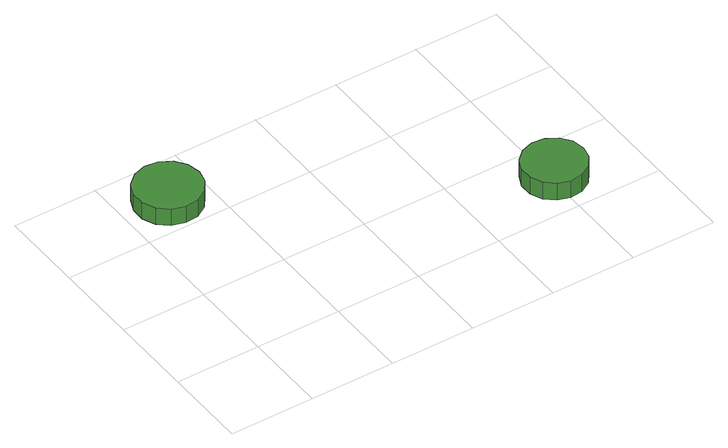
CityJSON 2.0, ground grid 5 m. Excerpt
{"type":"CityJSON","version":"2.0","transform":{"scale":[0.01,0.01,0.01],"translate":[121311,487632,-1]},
"CityObjects":{
"tree1":{"type":"SolitaryVegetationObject","attributes":{"function":"something"},"geometry":[{"type":"MultiSurface","lod":"1","boundaries":[[[0,1,2,3,4,5,6,7,8,9,10,11,12,13,14]],[[15,16,17,18,19,20,21,22,23,24,25,26,27,28,29]],[[0,29,28,1]],[[1,28,27,2]],[[2,27,26,3]],[[3,26,25,4]],[[4,25,24,5]],[[5,24,23,6]],[[6,23,22,7]],[[7,22,21,8]],[[8,21,20,9]],[[9,20,19,10]],[[10,19,18,11]],[[11,18,17,12]],[[12,17,16,13]],[[13,16,15,14]],[[14,15,29,0]]]}]},
"tree2":{"type":"SolitaryVegetationObject","attributes":{"function":"something"},"geometry":[{"type":"MultiSurface","lod":"1","boundaries":[[[30,31,32,33,34,35,36,37,38,39,40,41,42,43,44]],[[45,46,47,48,49,50,51,52,53,54,55,56,57,58,59]],[[30,59,58,31]],[[31,58,57,32]],[[32,57,56,33]],[[33,56,55,34]],[[34,55,54,35]],[[35,54,53,36]],[[36,53,52,37]],[[37,52,51,38]],[[38,51,50,39]],[[39,50,49,40]],[[40,49,48,41]],[[41,48,47,42]],[[42,47,46,43]],[[43,46,45,44]],[[44,45,59,30]]]}]}
},
"vertices":[
[458,1217,183],[441,1296,183],[394,1361,183],[324,1401,183],[244,1410,183],[167,1385,183],[107,1331,183],[75,1257,183],[75,1177,183],[107,1103,183],[167,1049,183],[244,1025,183],[324,1033,183],[394,1073,183],[441,1138,183],[441,1138,74],[394,1073,74],[324,1033,74],[244,1025,74],[167,1049,74],[107,1103,74],[75,1177,74],[75,1257,74],[107,1331,74],[167,1385,74],[244,1410,74],[324,1401,74],[394,1361,74],[441,1296,74],[458,1217,74],
[2203,259,187],[2188,334,187],[2143,395,187],[2077,433,187],[2002,441,187],[1930,417,187],[1874,366,187],[1843,297,187],[1843,222,187],[1874,152,187],[1930,102,187],[2002,78,187],[2077,86,187],[2143,124,187],[2188,185,187],[2188,185,73],[2143,124,73],[2077,86,73],[2002,78,73],[1930,102,73],[1874,152,73],[1843,222,73],[1843,297,73],[1874,366,73],[1930,417,73],[2002,441,73],[2077,433,73],[2143,395,73],[2188,334,73],[2203,259,73]
]}
